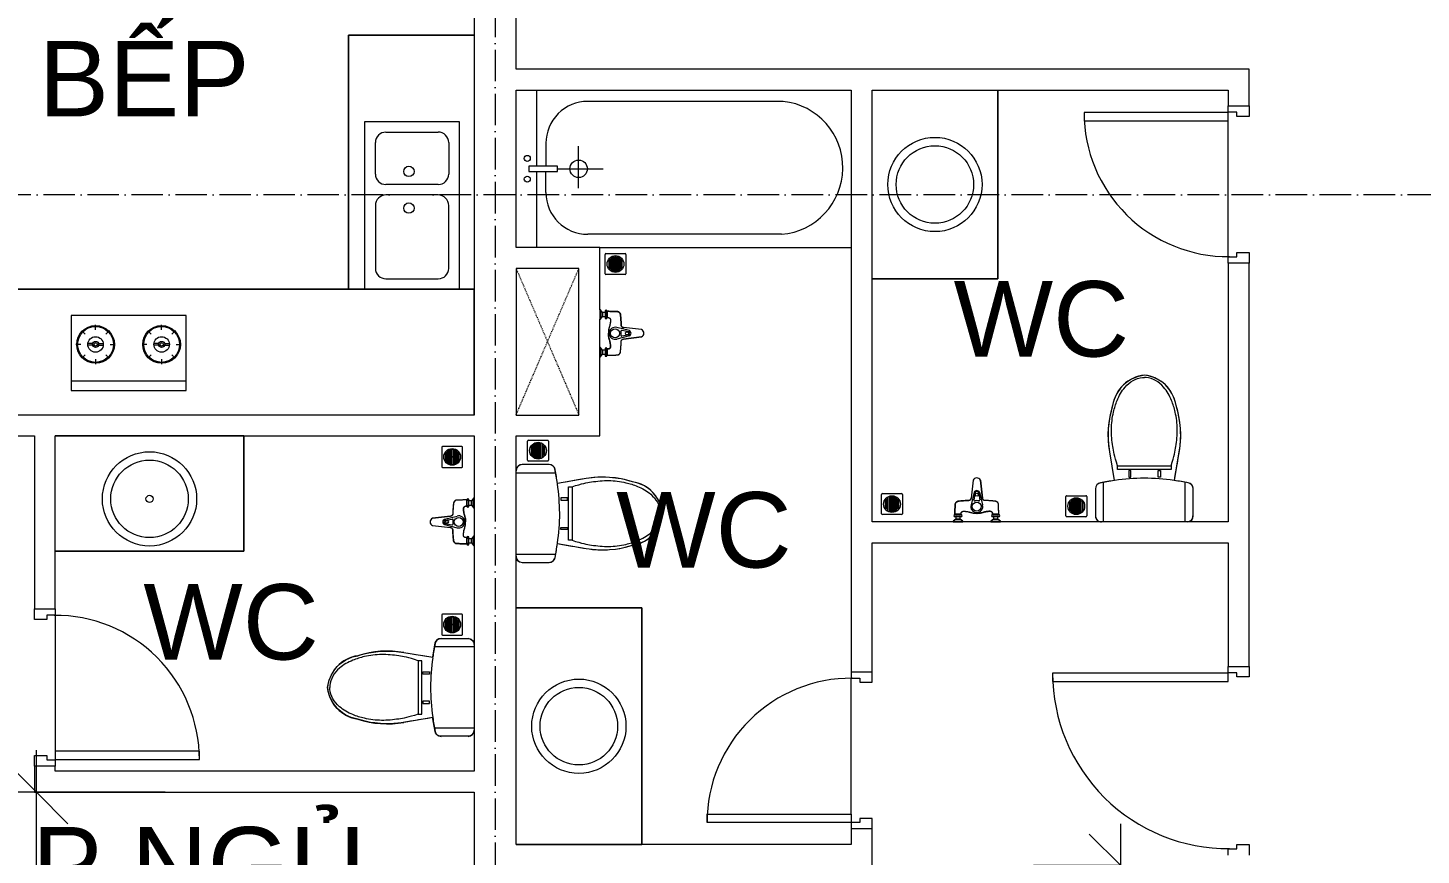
# Model space of a CAD drawing. Header units: millimetres. Extents: x -20144 to 122974, y -38328 to 48263.
# Drawn here: x 107040 to 113693, y 3200 to 7147 of the extents above; entities that cross this region are included whole.
import ezdxf

# ---------------------------------------------------------------- set-up
doc = ezdxf.new("R2010")
doc.units = ezdxf.units.MM
doc.linetypes.add('Dash', pattern=[6.35, 3.175, -3.175])
doc.linetypes.add('Grid Line', pattern=[4.2, 3, -0.6, 0, -0.6])
for name, color, linetype, lineweight in [('A-DETL-GENF', 31, 'Continuous', 5), ('A-DETL-GENF-HDLN', 161, 'Dash', 5), ('CHU', 181, 'Continuous', 5), ('CUA', 31, 'Continuous', 9), ('DIM', 1, 'Continuous', 5), ('DIM-200', 1, 'Continuous', 5), ('NET-CAT', 3, 'Continuous', 15), ('NET-THAY', 2, 'Continuous', 9), ('THIET BI', 44, 'Continuous', 5), ('THIET-BI', 44, 'Continuous', 5), ('TRUC', 225, 'Continuous', 5)]:
    doc.layers.add(name, color=color, linetype=linetype, lineweight=lineweight)
doc.styles.add('Arial_3', font='arial_0.ttf', dxfattribs={"height": 400})
doc.styles.add('Arial_4', font='arial_0.ttf', dxfattribs={"height": 360})
doc.dimstyles.new('Diagonal_-_2mm_Arial', dxfattribs={"dimscale": 304.8, "dimtxt": 408.10376, "dimasz": 0.984252, "dimexe": 0.656168, "dimexo": 4.593176, "dimgap": 0.098425, "dimtad": 1, "dimdec": 0, "dimzin": 0, "dimdsep": 46, "dimtxsty": 'Arial_3', "dimblk1": 'OBLIQUE', "dimblk2": 'OBLIQUE', "dimsah": 1, "dimcen": 0.09, "dimdle": 0.656168, "dimazin": 0, "dimtfac": 1, "dimtdec": 4, "dimtix": 1, "dimtmove": 0, "dimatfit": 3, "dimfxl": 0, "dimtvp": 1, "dimtolj": 1, "dimtzin": 0, "dimlwd": 9, "dimlwe": 9, "dimarcsym": 0})

# ---------------------------------------------------------------- blocks, each defined once
blk = doc.blocks.new('CUA PHONG NGU - Type 1-1365695-MẶT BẰNG TẦNG 23')
at = {"layer": 'CUA', "lineweight": 5}
for p, q in [((-348.5, 47.7), (-298.5, 47.7)), ((-298.5, 47.7), (-298.5, -11.3)), ((501.5, 47.7), (551.5, 47.7)), ((501.5, -11.3), (501.5, 47.7)), ((-318.5, -52.3), (-348.5, -52.3)), ((-318.5, -11.3), (-318.5, -52.3)), ((-298.5, -11.3), (-318.5, -11.3)), ((521.5, -11.3), (501.5, -11.3)), ((521.5, -52.3), (521.5, -11.3)), ((551.5, -52.3), (521.5, -52.3))]:
    blk.add_line(p, q, dxfattribs=at)
at = {"layer": 'CUA'}
for p, q in [((-277.5, -52.3), (-317.5, -52.3)), ((-317.5, -52.3), (-317.5, -890.3)), ((-277.5, -890.3), (-277.5, -52.3)), ((-317.5, -890.3), (-277.5, -890.3))]:
    blk.add_line(p, q, dxfattribs=at)
at = {"layer": 'CUA', "lineweight": 5}
blk.add_arc((-317.5, -52.3), 838, 270, 0.5, dxfattribs=at)
blk = doc.blocks.new('CUA WC - Type 1-1365096-MẶT BẰNG TẦNG 23')
at = {"layer": 'CUA'}
for p, q in [((-242.5, 740.3), (-202.5, 740.3)), ((-242.5, 52.3), (-242.5, 740.3)), ((-202.5, 740.3), (-202.5, 52.3)), ((-202.5, 52.3), (-242.5, 52.3))]:
    blk.add_line(p, q, dxfattribs=at)
at = {"layer": 'CUA', "lineweight": 5}
for p, q in [((-243.5, 52.3), (-273.5, 52.3)), ((-243.5, 11.3), (-243.5, 52.3)), ((-223.5, 11.3), (-243.5, 11.3)), ((-223.5, -47.7), (-223.5, 11.3)), ((446.5, 11.3), (426.5, 11.3)), ((426.5, 11.3), (426.5, -47.7)), ((476.5, 52.3), (446.5, 52.3)), ((446.5, 52.3), (446.5, 11.3)), ((-273.5, -47.7), (-223.5, -47.7)), ((426.5, -47.7), (476.5, -47.7))]:
    blk.add_line(p, q, dxfattribs=at)
blk.add_arc((-242.5, 52.3), 688, 359.5, 90, dxfattribs=at)
blk = doc.blocks.new('CUA WC - Type 1-1365100-MẶT BẰNG TẦNG 23')
at = {"layer": 'CUA', "lineweight": 5}
for p, q in [((-273.5, 47.7), (-223.5, 47.7)), ((-223.5, 47.7), (-223.5, -11.3)), ((426.5, 47.7), (476.5, 47.7)), ((426.5, -11.3), (426.5, 47.7)), ((-243.5, -52.3), (-273.5, -52.3)), ((-243.5, -11.3), (-243.5, -52.3)), ((-223.5, -11.3), (-243.5, -11.3)), ((446.5, -11.3), (426.5, -11.3)), ((446.5, -52.3), (446.5, -11.3)), ((476.5, -52.3), (446.5, -52.3))]:
    blk.add_line(p, q, dxfattribs=at)
at = {"layer": 'CUA'}
for p, q in [((-202.5, -52.3), (-242.5, -52.3)), ((-242.5, -52.3), (-242.5, -740.3)), ((-202.5, -740.3), (-202.5, -52.3)), ((-242.5, -740.3), (-202.5, -740.3))]:
    blk.add_line(p, q, dxfattribs=at)
at = {"layer": 'CUA', "lineweight": 5}
blk.add_arc((-242.5, -52.3), 688, 270, 0.5, dxfattribs=at)
blk = doc.blocks.new('X-XI2 - X-XI-V119-MẶT BẰNG TẦNG 23')
at = {"layer": 'THIET-BI'}
for p, q in [((194.6, 0), (194.6, -186.1)), ((215, -2.1), (204.3, 0)), ((-230.6, -16.8), (-233.2, -33.2)), ((-233.2, -29), (-233.2, -157.9)), ((-233.2, -29), (-233.2, -157.9)), ((-233.2, -33.2), (-233.2, -45)), ((-233.2, -45), (-233.2, -157.9)), ((-227.9, -12.2), (-230.6, -16.8)), ((-222, -6.1), (-227.9, -12.2)), ((-212.4, -1.2), (-222, -6.1)), ((-204.3, 0), (-212.4, -1.2)), ((-194.6, 0), (-194.6, -185.7)), ((219.3, -4.2), (215, -2.1)), ((224.8, -8.5), (219.3, -4.2)), ((227.7, -12), (224.8, -8.5)), ((231.6, -19.3), (227.7, -12)), ((233.2, -29), (231.6, -19.3)), ((233.2, -157.9), (233.2, -29)), ((233.2, -157.9), (233.2, -29)), ((233.2, -157.9), (233.2, -29)), ((-233.2, -157.9), (-232.9, -162.1)), ((-232.9, -162.1), (-231, -169.1)), ((-231, -169.1), (-228, -174.5)), ((-228, -174.5), (-224.2, -178.9)), ((-224.2, -178.9), (-216.9, -183.9)), ((-216.9, -183.9), (-209.4, -186.4)), ((-209.4, -186.4), (-202.4, -187.7)), ((-202.4, -187.7), (-192, -189.7)), ((-192, -189.7), (-184.2, -191.1)), ((-184.2, -191.1), (-168, -193.8)), ((-168, -193.8), (-149.9, -196.6)), ((-143.8, -197.5), (-166.7, -335.2)), ((-143.8, -197.5), (-166.7, -335.2)), ((-149.9, -196.6), (-143.8, -197.5)), ((-143.8, -197.5), (-147.8, -221.1)), ((143.8, -197.5), (212.9, -185.5)), ((166.7, -335.2), (143.8, -197.5)), ((166.7, -335.2), (143.8, -197.5)), ((146.9, -216.1), (143.8, -197.5)), ((212.9, -185.5), (220.8, -181.7)), ((220.8, -181.7), (226.5, -176.5)), ((226.5, -176.5), (231.9, -166.7)), ((231.9, -166.7), (233.2, -157.9)), ((-147.8, -221.1), (-155.3, -266.3)), ((-127.7, -249.9), (127.7, -249.9)), ((-127.7, -267.8), (-127.7, -249.9)), ((-76.6, -213.5), (-66.1, -213.5)), ((-76.6, -245), (-76.6, -213.5)), ((-66.1, -245), (-76.6, -245)), ((-66.1, -213.5), (-66.1, -245)), ((64, -213.5), (64, -245)), ((74.4, -213.5), (64, -213.5)), ((64, -245), (74.4, -245)), ((74.4, -245), (74.4, -213.5)), ((127.7, -249.9), (127.7, -267.8)), ((151.8, -245.3), (146.9, -216.1)), ((157.2, -277.8), (151.8, -245.3)), ((-164.6, -322), (-168.9, -349)), ((-161.5, -303.8), (-164.6, -322)), ((-157.7, -280.9), (-161.5, -303.8)), ((-155.3, -266.3), (-157.7, -280.9)), ((-8.6, -267.8), (-127.7, -267.8)), ((127.7, -267.8), (-8.6, -267.8)), ((161.7, -304.9), (157.2, -277.8)), ((166.7, -335.2), (161.7, -304.9)), ((-172.5, -383), (-173.5, -402.2)), ((-171, -365.1), (-172.5, -383)), ((-168.9, -349), (-171, -365.1)), ((171.6, -371), (166.7, -335.2)), ((173.2, -395.8), (171.6, -371)), ((173.5, -426.5), (173.2, -395.8)), ((-173.5, -402.2), (-173.1, -436.1)), ((-173.1, -436.1), (-172.5, -446.5)), ((-172.5, -446.5), (-169.6, -474.8)), ((165.2, -502.3), (172.5, -446.5)), ((172.5, -446.5), (173.5, -426.5)), ((-169.6, -474.8), (-166.5, -495.3)), ((-166.5, -495.3), (-161.1, -520.9)), ((-161.1, -520.9), (-151.4, -555.9)), ((155.1, -543.7), (161.7, -518.5)), ((161.7, -518.5), (165.2, -502.3)), ((-151.4, -555.9), (-143.5, -587)), ((-143.5, -587), (-131.8, -612.8)), ((131.6, -613.2), (145.5, -581)), ((145.5, -581), (151.4, -555.9)), ((151.4, -555.9), (155.1, -543.7)), ((-131.8, -612.8), (-121.7, -628.9)), ((-121.7, -628.9), (-100.2, -653.8)), ((-100.2, -653.8), (-87.5, -664.8)), ((-87.5, -664.8), (-69.9, -676.9)), ((86, -665.9), (100.2, -653.8)), ((100.2, -653.8), (114.1, -638.9)), ((114.1, -638.9), (131.6, -613.2)), ((-69.9, -676.9), (-49.6, -687.2)), ((-49.6, -687.2), (-19.9, -696.9)), ((-19.9, -696.9), (0, -700.2)), ((0, -700.2), (34.6, -692.9)), ((34.6, -692.9), (60.8, -681.9)), ((60.8, -681.9), (86, -665.9))]:
    blk.add_line(p, q, dxfattribs=at)
for centre, radius, start, end in [((204.3, -29), 29, 360, 90), ((204.3, -29), 29, 0, 90), ((-204.3, -29), 29, 90, 180), ((-204.3, -29), 29, 90, 180), ((-204.3, -157.9), 29, 180, 259.85987), ((-204.3, -157.9), 29, 180, 259.85987), ((18.1, 960), 1168.8, 258.77622, 262.03475), ((18.1, 960), 1168.8, 258.77622, 262.03475), ((18.1, 960), 1168.8, 262.14467, 269.16333), ((-16, 957.7), 1166.4, 270.83748, 277.76826), ((-18.1, 960), 1168.8, 277.96525, 281.22378), ((-18.1, 960), 1168.8, 277.96525, 281.22378), ((204.3, -157.9), 29, 280.14013, 360), ((204.3, -157.9), 29, 280.14013, 0), ((287.1, -414.4), 460.7, 170.09406, 197.88556), ((287.1, -414.4), 460.7, 170.09406, 197.88556), ((-287.1, -414.4), 460.7, 342.11444, 9.90594), ((-287.1, -414.4), 460.7, 342.11444, 9.90594), ((18.2, -529.6), 171.6, 188.82666, 263.90979), ((18.2, -529.6), 171.6, 188.82666, 263.90979), ((-18.2, -529.6), 171.6, 276.09021, 351.17334), ((-18.2, -529.6), 171.6, 276.09021, 351.17334)]:
    blk.add_arc(centre, radius, start, end, dxfattribs=at)
for points in [[(-127.7, -267.8), (-143.4, -315.6), (-152.2, -364.8), (-160.3, -442.2), (-151, -516.8), (-129.6, -585.3), (-93.5, -652), (-37.5, -689.3), (-2.9, -689.4), (0, -689.4)], [(127.7, -267.8), (143.4, -315.6), (152.2, -364.8), (160.3, -442.2), (151, -516.8), (129.6, -585.3), (93.5, -652), (37.5, -689.3), (2.9, -689.4), (0, -689.4)]]:
    blk.add_open_spline(points, degree=3, knots=[12.724379, 12.724379, 12.724379, 12.724379, 75.096459, 151.912755, 228.70098, 282.501534, 351.034079, 439.49288, 447.51098, 447.51098, 447.51098, 447.51098], dxfattribs=at)
blk = doc.blocks.new('X-LA - X-LA-1424870-MẶT BẰNG TẦNG 23')
at = {"layer": 'THIET-BI'}
for p, q in [((-565, 0), (-565, -600)), ((-565, -600), (-565, 0)), ((565, -600), (565, -0.1)), ((565, -0.1), (565, -600)), ((-565, -600), (565, -600)), ((565, -600), (-565, -600))]:
    blk.add_line(p, q, dxfattribs=at)
for radius in [225, 185]:
    blk.add_circle((0, -300), radius, dxfattribs=at)
blk = doc.blocks.new('X-LA - X-LA-V121-MẶT BẰNG TẦNG 23')
at = {"layer": 'THIET-BI'}
for p, q in [((-450, -0.1), (-450, -600)), ((-450, -600), (-450, -0.1)), ((-450, -600), (449.9, -600)), ((449.9, -600), (-450, -600))]:
    blk.add_line(p, q, dxfattribs=at)
for radius in [225, 185]:
    blk.add_circle((0, -300), radius, dxfattribs=at)
blk = doc.blocks.new('X-SEN1 - X-SEN-1404906-MẶT BẰNG TẦNG 23')
at = {"layer": 'THIET-BI'}
for p, q in [((-67.5, 0), (-112.5, 0)), ((-112.5, 0), (-112.5, -3.8)), ((-112.5, 0), (-67.5, 0)), ((-112.5, -3.8), (-112.5, 0)), ((-67.5, -3.8), (-67.5, 0)), ((-67.5, 0), (-67.5, -3.8)), ((112.5, 0), (67.5, 0)), ((67.5, 0), (67.5, -3.8)), ((67.5, 0), (67.5, -3.8)), ((112.5, 0), (67.5, 0)), ((112.5, -3.8), (112.5, 0)), ((112.5, -3.8), (112.5, 0)), ((-112.5, -3.8), (-99.9, -12.6)), ((-67.5, -3.8), (-112.5, -3.8)), ((-112.5, -3.8), (-99.9, -12.6)), ((-99.9, -25.3), (-107.2, -25.3)), ((-72.8, -25.3), (-107.2, -25.3)), ((-107.2, -34.3), (-105.1, -34.3)), ((-107.2, -34.3), (-72.8, -34.3)), ((-105.1, -34.3), (-105.1, -37.2)), ((-105.1, -34.3), (-105.1, -37.2)), ((-74.9, -34.3), (-105.1, -34.3)), ((-105.1, -37.2), (-74.9, -37.2)), ((-99.9, -12.6), (-99.9, -25.3)), ((-99.9, -12.6), (-80.1, -12.6)), ((-80.1, -12.6), (-99.9, -12.6)), ((-99.9, -12.6), (-99.9, -25.3)), ((-80.1, -12.6), (-67.5, -3.8)), ((-80.1, -12.6), (-67.5, -3.8)), ((-80.1, -25.3), (-80.1, -12.6)), ((-80.1, -25.3), (-80.1, -12.6)), ((-72.8, -25.3), (-80.1, -25.3)), ((-74.9, -37.2), (-74.9, -34.3)), ((-74.9, -34.3), (-72.8, -34.3)), ((-74.9, -37.2), (-74.9, -34.3)), ((67.5, -3.8), (80.1, -12.6)), ((112.5, -3.8), (67.5, -3.8)), ((67.5, -3.8), (80.1, -12.6)), ((80.1, -25.3), (72.8, -25.3)), ((107.2, -25.3), (72.8, -25.3)), ((72.8, -34.3), (74.9, -34.3)), ((72.8, -34.3), (107.2, -34.3)), ((74.9, -34.3), (74.9, -37.2)), ((74.9, -34.3), (74.9, -37.2)), ((105.1, -34.3), (74.9, -34.3)), ((74.9, -37.2), (105.1, -37.2)), ((80.1, -12.6), (80.1, -25.3)), ((99.9, -12.6), (80.1, -12.6)), ((80.1, -12.6), (99.9, -12.6)), ((99.9, -12.6), (80.1, -12.6)), ((80.1, -12.6), (80.1, -25.3)), ((99.9, -12.6), (112.5, -3.8)), ((99.9, -12.6), (112.5, -3.8)), ((99.9, -25.3), (99.9, -12.6)), ((99.9, -25.3), (99.9, -12.6)), ((107.2, -25.3), (99.9, -25.3)), ((105.1, -37.2), (105.1, -34.3)), ((105.1, -34.3), (107.2, -34.3)), ((105.1, -37.2), (105.1, -34.3)), ((-12.9, -141.7), (-27.6, -80.8)), ((-27.3, -113.1), (-17.5, -199.2)), ((-17.5, -199.2), (-27.3, -113.1)), ((-7.7, -139.6), (-13.8, -105.5)), ((7.7, -139.6), (13.8, -105.5)), ((12.9, -141.7), (27.6, -80.8)), ((17.5, -199.2), (27.3, -113.1)), ((17.5, -199.2), (27.3, -113.1))]:
    blk.add_line(p, q, dxfattribs=at)
for centre, radius in [((0, -73.2), 21.5), ((0, -130.1), 7.2)]:
    blk.add_circle(centre, radius, dxfattribs=at)
for centre, radius, start, end in [((-102.9, -29.8), 6.9, 148.02464, 211.97536), ((-102.9, -29.8), 6.9, 148.02464, 211.97536), ((-107.2, -27.1), 1.8, 90, 148.02464), ((-107.2, -27.1), 1.8, 90, 148.02464), ((-107.2, -32.5), 1.8, 211.97536, 270), ((-107.2, -32.5), 1.8, 211.97536, 270), ((-112.5, -29.8), 6.9, 319.28447, 40.71553), ((-94.4, -29.8), 6.9, 139.28447, 220.71553), ((-85.4, -29.8), 6.9, 319.28447, 40.71553), ((-67.5, -29.8), 6.9, 139.28447, 220.71553), ((-72.8, -27.1), 1.8, 31.97536, 90), ((-72.8, -27.1), 1.8, 31.97536, 90), ((-72.8, -32.5), 1.8, 270, 328.02464), ((-72.8, -32.5), 1.8, 270, 328.02464), ((-77.1, -29.8), 6.9, 328.02464, 31.97536), ((-77.1, -29.8), 6.9, 328.02464, 31.97536), ((-0.4, -73.2), 28.3, 89.25175, 195.66926), ((0.4, -73.2), 28.3, 344.33074, 90.74825), ((77.1, -29.8), 6.9, 148.02464, 211.97536), ((77.1, -29.8), 6.9, 148.02464, 211.97536), ((72.8, -27.1), 1.8, 90, 148.02464), ((72.8, -27.1), 1.8, 90, 148.02464), ((72.8, -32.5), 1.8, 211.97536, 270), ((72.8, -32.5), 1.8, 211.97536, 270), ((67.5, -29.8), 6.9, 319.28447, 40.71553), ((85.6, -29.8), 6.9, 139.28447, 220.71553), ((94.6, -29.8), 6.9, 319.28447, 40.71553), ((112.5, -29.8), 6.9, 139.28447, 220.71553), ((107.2, -27.1), 1.8, 31.97536, 90), ((107.2, -27.1), 1.8, 31.97536, 90), ((107.2, -32.5), 1.8, 270, 328.02464), ((107.2, -32.5), 1.8, 270, 328.02464), ((102.9, -29.8), 6.9, 328.02464, 31.97536), ((102.9, -29.8), 6.9, 328.02464, 31.97536), ((-9.4, -104.7), 4.5, 74.07034, 190.15556), ((-0.4, -73.2), 28.3, 254.07034, 270.74825), ((0.4, -73.2), 28.3, 269.25175, 285.92966), ((9.4, -104.7), 4.5, 349.84444, 105.92966), ((0, -191), 19.3, 205.0481, 334.9519), ((0, -191), 19.3, 205.0481, 334.9519), ((0, -134.7), 14.7, 208.41441, 331.58559), ((0, -136.6), 8.24, 201.12938, 338.87062)]:
    blk.add_arc(centre, radius, start, end, dxfattribs=at)
for points, knots in [([(-105.1, -37.2), (-105.1, -39.1), (-104.9, -42.9), (-104.7, -48.5), (-104.5, -54.2), (-104.2, -61.7), (-103.9, -68.4), (-103.8, -73.6), (-103.7, -75.5), (-103.7, -76.7), (-103.6, -77.6), (-103.6, -78.6), (-103.6, -79.8), (-103.6, -81), (-103.5, -81.8), (-103.5, -82.3), (-103.5, -82.6), (-103.4, -83), (-103.4, -83.5), (-103.3, -84.3), (-103.2, -85.5), (-103.1, -86.6), (-102.8, -87.6), (-102.6, -88.2), (-102.3, -88.9), (-101.9, -89.7), (-101.3, -90.8), (-100.6, -91.7), (-100, -92.5), (-99, -93.6), (-97.8, -94.7), (-96.2, -95.8), (-95, -96.6), (-93.7, -97.2), (-92.4, -97.7), (-91.2, -98.1), (-90.3, -98.4), (-89.6, -98.5), (-88.9, -98.7), (-88, -98.8), (-86.8, -99), (-85.6, -99.1), (-84.7, -99.1), (-84, -99.2), (-83.3, -99.3), (-82.3, -99.4), (-81.2, -99.5), (-79.7, -99.6), (-77.9, -99.8), (-75.5, -100), (-72.8, -100.2), (-70, -100.5), (-66.3, -100.8), (-61.6, -101.2), (-56, -101.5), (-51.7, -101.8), (-48.8, -101.9), (-47.3, -101.9), (-46.1, -101.9), (-45.1, -102), (-44.4, -102), (-43.6, -102), (-42.6, -102), (-41.4, -102), (-40.1, -102), (-39.3, -102.1), (-38.8, -102.1), (-38.5, -102.2), (-38.1, -102.2), (-37.6, -102.3), (-36.8, -102.4), (-35.6, -102.6), (-34.3, -103), (-33.2, -103.5), (-32.5, -104), (-31.7, -104.6), (-30.5, -105.7), (-29, -107.6), (-27.9, -110.1), (-27.4, -112), (-27.3, -113.1)], [0, 0, 0, 0, 0.041667, 0.083333, 0.125, 0.166667, 0.25, 0.270833, 0.28125, 0.291667, 0.296875, 0.302083, 0.3125, 0.322917, 0.328125, 0.330729, 0.333333, 0.335938, 0.338542, 0.34375, 0.354167, 0.364583, 0.369792, 0.375, 0.380208, 0.385417, 0.395833, 0.40625, 0.411458, 0.416667, 0.4375, 0.447917, 0.458333, 0.46875, 0.479167, 0.489583, 0.494792, 0.5, 0.505208, 0.510417, 0.520833, 0.53125, 0.536458, 0.541667, 0.546875, 0.552083, 0.5625, 0.572917, 0.583333, 0.604167, 0.625, 0.645833, 0.666667, 0.708333, 0.75, 0.791667, 0.802083, 0.8125, 0.822917, 0.828125, 0.833333, 0.838542, 0.84375, 0.854167, 0.864583, 0.869792, 0.872396, 0.875, 0.877604, 0.880208, 0.885417, 0.895833, 0.90625, 0.916667, 0.921875, 0.927083, 0.9375, 0.958333, 0.979167, 1, 1, 1, 1]), ([(-105.1, -37.2), (-104.5, -52.3), (-103.9, -68.7), (-103.3, -87.5), (-99.6, -93.9), (-92.4, -98.5), (-72.6, -100.1), (-54, -102.2), (-33.9, -102), (-28.7, -107.4), (-27.8, -111), (-27.3, -113.1)], [0, 0, 0, 0, 45.441328, 49.333631, 56.110562, 66.562664, 73.682324, 114.966912, 125.570438, 129.900151, 136.284558, 136.284558, 136.284558, 136.284558]), ([(0, -41), (-2, -40.9), (-5.6, -40.9), (-10.3, -41.2), (-14.4, -41.6), (-18, -42.2), (-21.2, -42.9), (-24.2, -43.7), (-27.1, -44.6), (-30, -45.4), (-32.9, -46.3), (-35.8, -47.2), (-38.8, -47.9), (-41.8, -48.6), (-45.1, -49.2), (-48.4, -49.8), (-51.8, -50.2), (-54.8, -50.5), (-56.9, -50.7), (-58.1, -50.8), (-59, -50.9), (-59.9, -51), (-60.8, -51), (-61.7, -51), (-62.4, -51), (-63, -51), (-63.6, -51), (-64.4, -50.9), (-65.1, -50.8), (-65.7, -50.7), (-66.1, -50.6), (-66.5, -50.5), (-67.1, -50.4), (-68.1, -50.1), (-69.1, -49.6), (-70.1, -49), (-71.1, -48.3), (-72, -47.4), (-72.8, -46.6), (-73.3, -45.8), (-73.8, -45.1), (-74.1, -44.3), (-74.4, -43.5), (-74.6, -42.6), (-74.7, -41.9), (-74.8, -41.3), (-74.8, -40.9), (-74.9, -40.4), (-74.9, -39.8), (-74.9, -38.8), (-74.9, -37.9), (-74.9, -37.2)], [0, 0, 0, 0, 0.041667, 0.083333, 0.125, 0.166667, 0.208333, 0.25, 0.291667, 0.333333, 0.375, 0.416667, 0.458333, 0.5, 0.541667, 0.583333, 0.625, 0.666667, 0.6875, 0.697917, 0.708333, 0.71875, 0.729167, 0.739583, 0.75, 0.755208, 0.760417, 0.770833, 0.78125, 0.786458, 0.791667, 0.796875, 0.802083, 0.8125, 0.833333, 0.84375, 0.854167, 0.875, 0.885417, 0.895833, 0.90625, 0.916667, 0.927083, 0.9375, 0.947917, 0.953125, 0.958333, 0.963542, 0.96875, 0.979167, 1, 1, 1, 1]), ([(-74.9, -37.2), (-74.9, -39.9), (-75, -44.9), (-67.9, -51.6), (-55.3, -50.7), (-39.4, -48.7), (-24.4, -43.4), (-11.8, -40.7), (0, -41)], [0, 0, 0, 0, 8.475038, 15.961674, 29.255673, 47.963091, 70.422589, 93.837243, 93.837243, 93.837243, 93.837243]), ([(74.9, -37.2), (74.9, -37.9), (74.9, -38.8), (74.9, -39.8), (74.9, -40.4), (74.8, -40.9), (74.8, -41.3), (74.7, -41.9), (74.6, -42.6), (74.4, -43.3), (74.3, -43.9), (74.1, -44.4), (73.8, -45.1), (73.3, -45.8), (72.8, -46.6), (72, -47.4), (71.1, -48.3), (70.1, -49), (69.1, -49.6), (68.1, -50.1), (67.1, -50.4), (66.5, -50.5), (66.1, -50.6), (65.7, -50.7), (65.1, -50.8), (64.4, -50.9), (63.5, -51), (62.7, -51), (62.1, -51), (61.5, -51), (60.8, -51), (59.9, -51), (59, -50.9), (58.1, -50.8), (56.9, -50.7), (54.8, -50.5), (51.8, -50.2), (47.2, -49.6), (41.8, -48.7), (36.8, -47.4), (32.9, -46.3), (30, -45.4), (27.1, -44.6), (24.2, -43.7), (21.2, -42.9), (18, -42.2), (14.4, -41.6), (10.3, -41.2), (5.6, -40.9), (2, -40.9), (0, -41)], [0, 0, 0, 0, 0.020833, 0.03125, 0.036458, 0.041667, 0.046875, 0.052083, 0.0625, 0.072917, 0.078125, 0.083333, 0.09375, 0.104167, 0.114583, 0.125, 0.145833, 0.15625, 0.166667, 0.1875, 0.197917, 0.203125, 0.208333, 0.213542, 0.21875, 0.229167, 0.239583, 0.25, 0.255208, 0.260417, 0.270833, 0.28125, 0.291667, 0.302083, 0.3125, 0.333333, 0.375, 0.416667, 0.5, 0.583333, 0.625, 0.666667, 0.708333, 0.75, 0.791667, 0.833333, 0.875, 0.916667, 0.958333, 1, 1, 1, 1]), ([(74.9, -37.2), (74.9, -39.9), (75, -44.9), (67.9, -51.6), (55.3, -50.7), (39.4, -48.7), (24.4, -43.4), (11.8, -40.7), (0, -41)], [0, 0, 0, 0, 8.475038, 15.961674, 29.255673, 47.963091, 70.422589, 93.837243, 93.837243, 93.837243, 93.837243]), ([(27.3, -113.1), (27.4, -112), (27.9, -110.1), (29, -107.6), (30.5, -105.7), (31.7, -104.6), (32.5, -104), (33.2, -103.5), (34.3, -103), (35.6, -102.6), (36.8, -102.4), (37.6, -102.3), (38.1, -102.2), (38.5, -102.2), (38.8, -102.1), (39.3, -102.1), (40.1, -102), (41.4, -102), (42.6, -102), (43.6, -102), (44.4, -102), (45.1, -102), (46.1, -101.9), (47.3, -101.9), (48.8, -101.9), (51.7, -101.8), (57.9, -101.4), (65.3, -100.9), (72.8, -100.2), (76.9, -99.8), (79.7, -99.6), (81.2, -99.5), (82.3, -99.4), (83.3, -99.3), (84, -99.2), (84.7, -99.1), (85.6, -99.1), (86.8, -99), (88, -98.8), (88.9, -98.7), (89.6, -98.5), (90.3, -98.4), (91.2, -98.1), (92.4, -97.7), (93.7, -97.2), (95, -96.6), (96.2, -95.8), (97.8, -94.7), (99.2, -93.4), (100.4, -91.9), (101.3, -90.8), (101.9, -89.7), (102.3, -88.9), (102.6, -88.2), (102.8, -87.6), (103.1, -86.6), (103.2, -85.5), (103.3, -84.3), (103.4, -83.5), (103.4, -83), (103.5, -82.6), (103.5, -82.3), (103.5, -81.8), (103.6, -81), (103.6, -79.8), (103.6, -78.6), (103.6, -77.6), (103.7, -76.7), (103.7, -75.5), (103.8, -73.6), (103.9, -70.3), (104.1, -65.5), (104.5, -54.2), (104.8, -44.8), (105.1, -37.2)], [0, 0, 0, 0, 0.020833, 0.041667, 0.0625, 0.072917, 0.078125, 0.083333, 0.09375, 0.104167, 0.114583, 0.119792, 0.122396, 0.125, 0.127604, 0.130208, 0.135417, 0.145833, 0.15625, 0.161458, 0.166667, 0.171875, 0.177083, 0.1875, 0.197917, 0.208333, 0.25, 0.333333, 0.375, 0.416667, 0.427083, 0.4375, 0.447917, 0.453125, 0.458333, 0.463542, 0.46875, 0.479167, 0.489583, 0.494792, 0.5, 0.505208, 0.510417, 0.520833, 0.53125, 0.541667, 0.552083, 0.5625, 0.583333, 0.59375, 0.604167, 0.614583, 0.619792, 0.625, 0.630208, 0.635417, 0.645833, 0.65625, 0.661458, 0.664062, 0.666667, 0.669271, 0.671875, 0.677083, 0.6875, 0.697917, 0.703125, 0.708333, 0.71875, 0.729167, 0.75, 0.791667, 0.833333, 1, 1, 1, 1]), ([(105.1, -37.2), (104.5, -52.3), (103.9, -68.7), (103.3, -87.5), (99.6, -93.9), (92.4, -98.5), (72.6, -100.1), (54, -102.2), (33.9, -102), (28.7, -107.4), (27.8, -111), (27.3, -113.1)], [0, 0, 0, 0, 45.441328, 49.333631, 56.110562, 66.562664, 73.682324, 114.966912, 125.570438, 129.900151, 136.284558, 136.284558, 136.284558, 136.284558])]:
    blk.add_open_spline(points, degree=3, knots=knots, dxfattribs=at)
blk = doc.blocks.new('X-BON TAM1 - X-BON TAM-V122-MẶT BẰNG TẦNG 23')
at = {"layer": 'THIET-BI'}
for p, q in [((12.9, -61.4), (-12.9, -61.4)), ((-12.9, -61.4), (-12.9, -198.5)), ((12.9, -198.5), (12.9, -61.4)), ((-375, -100), (-12.9, -100)), ((12.9, -100), (375, -100)), ((-112.7, -142.6), (-12.9, -142.6)), ((-12.9, -198.5), (12.9, -198.5)), ((0, -198.5), (0, -415.4)), ((121.7, -142.6), (12.9, -142.6)), ((-91.8, -298.7), (108.5, -298.7)), ((-312.7, -1267.8), (-312.7, -342.6)), ((321.7, -1276.1), (321.7, -342.6)), ((-375, -400), (-375, -1600)), ((-375, -400), (-375, -1600))]:
    blk.add_line(p, q, dxfattribs=at)
for centre, radius in [((-49.4, -53.5), 14.5), ((49.4, -53.5), 14.5), ((0, -298.7), 41.7)]:
    blk.add_circle(centre, radius, dxfattribs=at)
for centre, radius, start, end in [((-112.7, -342.6), 200, 90, 180), ((121.7, -342.6), 200, 360, 90), ((4.9, -1241.3), 318.7, 184.7583, 353.73509)]:
    blk.add_arc(centre, radius, start, end, dxfattribs=at)
blk = doc.blocks.new('X-PHEU - X-PHEU-1231512-MẶT BẰNG TẦNG 23')
at = {"layer": 'THIET-BI'}
for p, q in [((25, 29), (25, 121)), ((29, 125), (121, 125)), ((42.5, 90.5), (42.5, 59.5)), ((47.5, 51.8), (47.5, 98.2)), ((52.5, 103.1), (52.5, 46.9)), ((57.5, 43.5), (57.5, 106.5)), ((62.5, 108.8), (62.5, 41.2)), ((67.5, 39.8), (67.5, 110.2)), ((72.5, 110.9), (72.5, 78.1)), ((72.5, 71.9), (72.5, 39.1)), ((77.5, 78.1), (77.5, 110.9)), ((77.5, 39.1), (77.5, 71.9)), ((82.5, 110.2), (82.5, 39.8)), ((87.5, 41.2), (87.5, 108.8)), ((92.5, 106.5), (92.5, 43.5)), ((97.5, 46.9), (97.5, 103.1)), ((102.5, 98.2), (102.5, 51.8)), ((107.5, 59.5), (107.5, 90.5)), ((125, 121), (125, 29)), ((121, 25), (29, 25))]:
    blk.add_line(p, q, dxfattribs=at)
blk.add_circle((75, 75), 40, dxfattribs=at)
for centre, radius, start, end in [((29, 121), 4, 90, 180), ((75, 75), 36, 139.80824, 154.52563), ((75, 75), 36, 119.0853, 128.68219), ((75, 75), 36, 102.0247, 110.31751), ((75, 75), 4, 128.68219, 231.31781), ((75, 75), 36, 90, 93.98208), ((75, 75), 36, 86.01792, 90), ((75, 75), 4, 308.68219, 51.31781), ((75, 75), 36, 69.68249, 77.9753), ((75, 75), 36, 51.31781, 60.9147), ((75, 75), 36, 25.47437, 40.19176), ((121, 121), 4, 0, 90), ((29, 29), 4, 180, 270), ((75, 75), 36, 205.47437, 220.19176), ((75, 75), 36, 231.31781, 240.9147), ((75, 75), 36, 249.68249, 257.9753), ((75, 75), 36, 266.01792, 270), ((75, 75), 36, 270, 273.98208), ((75, 75), 36, 282.0247, 290.31751), ((75, 75), 36, 299.0853, 308.68219), ((75, 75), 36, 319.80824, 334.52563), ((121, 29), 4, 270, 360)]:
    blk.add_arc(centre, radius, start, end, dxfattribs=at)
blk = doc.blocks.new('X-BEP1 - X-BEP-V144-MẶT BẰNG TẦNG 23')
at = {"layer": 'THIET BI'}
for p, q in [((0, 600), (2700, 600)), ((0, 0.1), (0, 600)), ((0, 600), (0, 0.1)), ((2700, 600), (0, 600)), ((2700, 600), (2700, 0.1)), ((2700, 0.1), (2700, 600)), ((775.5, 475.7), (775.5, 117.4)), ((1324.5, 475.7), (775.5, 475.7)), ((1324.5, 117.4), (1324.5, 475.7)), ((842.7, 386.6), (826.1, 403.1)), ((892.3, 407.1), (892.3, 430.5)), ((941.9, 386.6), (958.5, 403.1)), ((1158.1, 386.6), (1141.5, 403.1)), ((1207.7, 407.1), (1207.7, 430.5)), ((1257.3, 386.6), (1273.9, 403.1)), ((822.1, 336.9), (798.7, 336.9)), ((878.1, 341), (855.6, 341)), ((878.1, 332.9), (855.6, 332.9)), ((906.4, 341), (928.9, 341)), ((906.4, 332.9), (928.9, 332.9)), ((962.5, 336.9), (985.9, 336.9)), ((1137.5, 336.9), (1114.1, 336.9)), ((1193.6, 341), (1171.1, 341)), ((1193.6, 332.9), (1171.1, 332.9)), ((1221.9, 341), (1244.4, 341)), ((1221.9, 332.9), (1244.4, 332.9)), ((1277.9, 336.9), (1301.3, 336.9)), ((842.7, 287.3), (826.1, 270.7)), ((892.3, 266.8), (892.3, 243.3)), ((941.9, 287.3), (958.5, 270.7)), ((1158.1, 287.3), (1141.5, 270.7)), ((1207.7, 266.8), (1207.7, 243.3)), ((1257.3, 287.3), (1273.9, 270.7)), ((1324.5, 162.4), (775.5, 162.4)), ((775.5, 117.4), (1324.5, 117.4))]:
    blk.add_line(p, q, dxfattribs=at)
for centre, radius in [((892.3, 336.9), 90), ((892.3, 336.9), 85.5), ((1207.7, 336.9), 90), ((1207.7, 336.9), 85.5), ((892.3, 336.9), 36.9), ((892.3, 336.9), 14.7), ((892.3, 336.9), 8.24), ((1207.7, 336.9), 36.9), ((1207.7, 336.9), 14.7), ((1207.7, 336.9), 8.24)]:
    blk.add_circle(centre, radius, dxfattribs=at)
blk = doc.blocks.new('X-BEP1 - X-BEP-1425471-MẶT BẰNG TẦNG 23')
at = {"layer": 'THIET BI'}
for p, q in [((0, 600), (1213.2, 600)), ((0, 0), (0, 600)), ((0, 600), (0, 0)), ((1213.2, 600), (0, 600)), ((1213.2, 600), (1213.2, 0)), ((1213.2, 0), (1213.2, 600)), ((0, 521.5), (800, 521.5)), ((0, 71.5), (0, 521.5)), ((400, 471.5), (100, 471.5)), ((550, 471.5), (700, 471.5)), ((800, 521.5), (800, 71.5)), ((50, 421.5), (50, 171.5)), ((450, 171.5), (450, 421.5)), ((500, 171.5), (500, 421.5)), ((750, 421.5), (750, 171.5)), ((800, 71.5), (0, 71.5)), ((100, 121.5), (400, 121.5)), ((700, 121.5), (550, 121.5))]:
    blk.add_line(p, q, dxfattribs=at)
for centre in [(387.5, 311.5), (562.5, 311.5)]:
    blk.add_circle(centre, 25, dxfattribs=at)
for centre, start, end in [((100, 421.5), 90, 180), ((400, 421.5), 360, 90), ((550, 421.5), 90, 180), ((700, 421.5), 360, 90), ((100, 171.5), 180, 270), ((400, 171.5), 270, 0), ((550, 171.5), 180, 270), ((700, 171.5), 270, 0)]:
    blk.add_arc(centre, 50, start, end, dxfattribs=at)
blk = doc.blocks.new('X-XI2 - X-XI-1425462-MẶT BẰNG TẦNG 23')
at = {"layer": 'THIET-BI'}
for p, q in [((-87.5, 664.8), (-69.9, 676.9)), ((-69.9, 676.9), (-49.6, 687.2)), ((-49.6, 687.2), (-19.9, 696.9)), ((-19.9, 696.9), (0, 700.2)), ((0, 700.2), (34.6, 692.9)), ((34.6, 692.9), (60.8, 681.9)), ((60.8, 681.9), (86, 665.9)), ((86, 665.9), (100.2, 653.8)), ((-143.5, 587), (-131.8, 612.8)), ((-131.8, 612.8), (-121.7, 628.9)), ((-121.7, 628.9), (-100.2, 653.8)), ((-100.2, 653.8), (-87.5, 664.8)), ((100.2, 653.8), (114.1, 638.9)), ((114.1, 638.9), (131.6, 613.2)), ((131.6, 613.2), (145.5, 581)), ((-161.1, 520.9), (-151.4, 555.9)), ((-151.4, 555.9), (-143.5, 587)), ((145.5, 581), (151.4, 555.9)), ((151.4, 555.9), (155.1, 543.7)), ((155.1, 543.7), (161.7, 518.5)), ((-172.5, 446.5), (-169.6, 474.8)), ((-169.6, 474.8), (-166.5, 495.3)), ((-166.5, 495.3), (-161.1, 520.9)), ((161.7, 518.5), (165.2, 502.3)), ((165.2, 502.3), (172.5, 446.5)), ((-173.5, 402.2), (-173.1, 436.1)), ((-172.5, 383), (-173.5, 402.2)), ((-173.1, 436.1), (-172.5, 446.5)), ((172.5, 446.5), (173.5, 426.5)), ((173.5, 426.5), (173.2, 395.8)), ((-171, 365.1), (-172.5, 383)), ((-168.9, 349), (-171, 365.1)), ((-164.6, 322), (-168.9, 349)), ((-143.8, 197.5), (-166.7, 335.2)), ((-143.8, 197.5), (-166.7, 335.2)), ((166.7, 335.2), (143.8, 197.5)), ((166.7, 335.2), (143.8, 197.5)), ((166.7, 335.2), (161.7, 304.9)), ((171.6, 371), (166.7, 335.2)), ((173.2, 395.8), (171.6, 371)), ((-161.5, 303.8), (-164.6, 322)), ((-157.7, 280.9), (-161.5, 303.8)), ((-155.3, 266.3), (-157.7, 280.9)), ((-147.8, 221.1), (-155.3, 266.3)), ((-8.6, 267.8), (-127.7, 267.8)), ((-127.7, 267.8), (-127.7, 249.9)), ((127.7, 267.8), (-8.6, 267.8)), ((127.7, 249.9), (127.7, 267.8)), ((157.2, 277.8), (151.8, 245.3)), ((161.7, 304.9), (157.2, 277.8)), ((-143.8, 197.5), (-147.8, 221.1)), ((-127.7, 249.9), (127.7, 249.9)), ((-76.6, 245), (-76.6, 213.5)), ((-66.1, 245), (-76.6, 245)), ((-76.6, 213.5), (-66.1, 213.5)), ((-66.1, 213.5), (-66.1, 245)), ((64, 245), (74.4, 245)), ((64, 213.5), (64, 245)), ((74.4, 213.5), (64, 213.5)), ((74.4, 245), (74.4, 213.5)), ((146.9, 216.1), (143.8, 197.5)), ((151.8, 245.3), (146.9, 216.1)), ((-233.2, 157.9), (-232.9, 162.1)), ((-233.2, 29), (-233.2, 157.9)), ((-233.2, 29), (-233.2, 157.9)), ((-233.2, 45), (-233.2, 157.9)), ((-232.9, 162.1), (-231, 169.1)), ((-231, 169.1), (-228, 174.5)), ((-228, 174.5), (-224.2, 178.9)), ((-224.2, 178.9), (-216.9, 183.9)), ((-216.9, 183.9), (-209.4, 186.4)), ((-209.4, 186.4), (-202.4, 187.7)), ((-202.4, 187.7), (-192, 189.7)), ((-194.6, 0), (-194.6, 185.7)), ((-192, 189.7), (-184.2, 191.1)), ((-184.2, 191.1), (-168, 193.8)), ((-168, 193.8), (-149.9, 196.6)), ((-149.9, 196.6), (-143.8, 197.5)), ((143.8, 197.5), (212.9, 185.5)), ((194.6, 0), (194.6, 186.1)), ((212.9, 185.5), (220.8, 181.7)), ((220.8, 181.7), (226.5, 176.5)), ((226.5, 176.5), (231.9, 166.7)), ((231.9, 166.7), (233.2, 157.9)), ((233.2, 157.9), (233.2, 29)), ((233.2, 157.9), (233.2, 29)), ((233.2, 157.9), (233.2, 29)), ((-233.2, 33.2), (-233.2, 45)), ((-230.6, 16.8), (-233.2, 33.2)), ((-227.9, 12.2), (-230.6, 16.8)), ((-222, 6.1), (-227.9, 12.2)), ((-212.4, 1.2), (-222, 6.1)), ((-204.3, 0), (-212.4, 1.2)), ((215, 2.1), (204.3, 0)), ((219.3, 4.2), (215, 2.1)), ((224.8, 8.5), (219.3, 4.2)), ((227.7, 12), (224.8, 8.5)), ((231.6, 19.3), (227.7, 12)), ((233.2, 29), (231.6, 19.3))]:
    blk.add_line(p, q, dxfattribs=at)
for centre, radius, start, end in [((18.2, 529.6), 171.6, 96.09021, 171.17334), ((18.2, 529.6), 171.6, 96.09021, 171.17334), ((-18.2, 529.6), 171.6, 8.82666, 83.90979), ((-18.2, 529.6), 171.6, 8.82666, 83.90979), ((287.1, 414.4), 460.7, 162.11444, 189.90594), ((287.1, 414.4), 460.7, 162.11444, 189.90594), ((-287.1, 414.4), 460.7, 350.09406, 17.88556), ((-287.1, 414.4), 460.7, 350.09406, 17.88556), ((18.1, -960), 1168.8, 90.83667, 97.85533), ((-16, -957.7), 1166.4, 82.23174, 89.16252), ((-204.3, 157.9), 29, 100.14013, 180), ((-204.3, 157.9), 29, 100.14013, 180), ((18.1, -960), 1168.8, 97.96525, 101.22378), ((18.1, -960), 1168.8, 97.96525, 101.22378), ((-18.1, -960), 1168.8, 78.77622, 82.03475), ((-18.1, -960), 1168.8, 78.77622, 82.03475), ((204.3, 157.9), 29, 0, 79.85987), ((204.3, 157.9), 29, 0, 79.85987), ((-204.3, 29), 29, 180, 270), ((-204.3, 29), 29, 180, 270), ((204.3, 29), 29, 270, 0), ((204.3, 29), 29, 270, 360)]:
    blk.add_arc(centre, radius, start, end, dxfattribs=at)
for points in [[(-127.7, 267.8), (-143.4, 315.6), (-152.2, 364.8), (-160.3, 442.2), (-151, 516.8), (-129.6, 585.3), (-93.5, 652), (-37.5, 689.3), (-2.9, 689.4), (0, 689.4)], [(127.7, 267.8), (143.4, 315.6), (152.2, 364.8), (160.3, 442.2), (151, 516.8), (129.6, 585.3), (93.5, 652), (37.5, 689.3), (2.9, 689.4), (0, 689.4)]]:
    blk.add_open_spline(points, degree=3, knots=[12.724379, 12.724379, 12.724379, 12.724379, 75.096459, 151.912755, 228.70098, 282.501534, 351.034079, 439.49288, 447.51098, 447.51098, 447.51098, 447.51098], dxfattribs=at)
blk = doc.blocks.new('X-LA3 - X-LA-1425473-MẶT BẰNG TẦNG 23')
at = {"layer": 'THIET-BI'}
for p, q in [((-450, 550), (449.9, 550)), ((-450, 0), (-450, 550)), ((449.9, 550), (-450, 550)), ((-450, 550), (-450, 0)), ((449.9, 0), (-450, 0)), ((-450, 0), (449.9, 0))]:
    blk.add_line(p, q, dxfattribs=at)
for radius in [225, 185, 17]:
    blk.add_circle((0, 300), radius, dxfattribs=at)
blk = doc.blocks.new('X-PHEU - X-PHEU-1365544-MẶT BẰNG TẦNG 23')
at = {"layer": 'THIET-BI'}
for p, q in [((25, -29), (25, -121)), ((121, -25), (29, -25)), ((42.5, -90.5), (42.5, -59.5)), ((47.5, -51.8), (47.5, -98.2)), ((52.5, -103.1), (52.5, -46.9)), ((57.5, -43.5), (57.5, -106.5)), ((62.5, -108.8), (62.5, -41.2)), ((67.5, -39.8), (67.5, -110.2)), ((72.5, -71.9), (72.5, -39.1)), ((77.5, -39.1), (77.5, -71.9)), ((82.5, -110.2), (82.5, -39.8)), ((87.5, -41.2), (87.5, -108.8)), ((92.5, -106.5), (92.5, -43.5)), ((97.5, -46.9), (97.5, -103.1)), ((102.5, -98.2), (102.5, -51.8)), ((107.5, -59.5), (107.5, -90.5)), ((125, -121), (125, -29)), ((29, -125), (121, -125)), ((72.5, -110.9), (72.5, -78.1)), ((77.5, -78.1), (77.5, -110.9))]:
    blk.add_line(p, q, dxfattribs=at)
blk.add_circle((75, -75), 40, dxfattribs=at)
for centre, radius, start, end in [((29, -29), 4, 90, 180), ((75, -75), 36, 139.80824, 154.52563), ((75, -75), 36, 119.0853, 128.68219), ((75, -75), 36, 102.0247, 110.31751), ((75, -75), 36, 90, 93.98208), ((75, -75), 36, 86.01792, 90), ((75, -75), 36, 69.68249, 77.9753), ((75, -75), 36, 51.31781, 60.9147), ((75, -75), 36, 25.47437, 40.19176), ((121, -29), 4, 0, 90), ((29, -121), 4, 180, 270), ((75, -75), 36, 205.47437, 220.19176), ((75, -75), 36, 231.31781, 240.9147), ((75, -75), 36, 249.68249, 257.9753), ((75, -75), 4, 128.68219, 231.31781), ((75, -75), 36, 266.01792, 270), ((75, -75), 36, 270, 273.98208), ((75, -75), 4, 308.68219, 51.31781), ((75, -75), 36, 282.0247, 290.31751), ((75, -75), 36, 299.0853, 308.68219), ((75, -75), 36, 319.80824, 334.52563), ((121, -121), 4, 270, 0)]:
    blk.add_arc(centre, radius, start, end, dxfattribs=at)
blk = doc.blocks.new('Family1 - Family1 2-1425493-MẶT BẰNG TẦNG 23')
at = {"layer": 'A-DETL-GENF'}
for p, q in [((300, 700), (0, 700)), ((0, 700), (0, 0)), ((300, 0), (300, 700)), ((0, 0), (300, 0))]:
    blk.add_line(p, q, dxfattribs=at)
at = {"layer": 'A-DETL-GENF-HDLN'}
for p, q in [((0, 700), (300, 0.8)), ((0, 0), (300, 699.2))]:
    blk.add_line(p, q, dxfattribs=at)
blk = doc.blocks.new('DIMBLOCK136-MẶT BẰNG TẦNG 23')
at = {"layer": 'DIM-200', "lineweight": 9, "transparency": 16777216}
for p, q in [((112258.7, -0.1), (112258.7, 3349.9)), ((112258.7, 3149.9), (112108.7, 3299.9)), ((111841.8, 3149.9), (112458.7, 3149.9)), ((112258.7, 3149.9), (111841.8, 3149.9)), ((112258.7, 3149.9), (112408.7, 2999.9)), ((112258.7, 199.9), (112108.7, 349.9)), ((112048.1, 199.9), (112458.7, 199.9)), ((112258.7, 199.9), (112048.1, 199.9)), ((112258.7, 199.9), (112408.7, 49.9))]:
    blk.add_line(p, q, dxfattribs=at)
at = {"layer": 'DIM-200', "color": 0, "lineweight": 9, "transparency": 16777216, "insert": (111709.4, 1059.6), "char_height": 400, "width": 1476.708, "attachment_point": 1, "rotation": 90, "line_spacing_factor": 0.941778, "style": 'Arial_3'}
blk.add_mtext('2950', dxfattribs=at)
blk = doc.blocks.new('_Oblique')
at = {"color": 0, "linetype": 'ByBlock', "lineweight": -2}
blk.add_line((-0.5, -0.5), (0.5, 0.5), dxfattribs=at)
blk = doc.blocks.new('DIMBLOCK138-MẶT BẰNG TẦNG 23')
at = {"layer": 'DIM-200', "lineweight": 9, "transparency": 16777216}
for p, q in [((107081.5, 0), (107081.5, 3700)), ((107081.5, 3500), (106931.5, 3650)), ((107696.1, 3500), (106881.5, 3500)), ((107081.5, 3500), (107231.5, 3350)), ((107081.5, 3500), (107696.1, 3500)), ((107081.5, 200), (106931.5, 350)), ((107696.1, 200), (106881.5, 200)), ((107081.5, 200), (107231.5, 50)), ((107081.5, 200), (107696.1, 200))]:
    blk.add_line(p, q, dxfattribs=at)
at = {"layer": 'DIM-200', "color": 0, "lineweight": 9, "transparency": 16777216, "insert": (106532.2, 1234.7), "char_height": 400, "width": 1476.708, "attachment_point": 1, "rotation": 90, "line_spacing_factor": 0.941778, "style": 'Arial_3'}
blk.add_mtext('3300', dxfattribs=at)

msp = doc.modelspace()

# ---------------------------------------------------------------- linework, layer by layer
at = {"layer": 'NET-CAT'}
for p, q in [((109371.5, 6949.9), (109371.5, 9800)), ((109171.5, 7850), (109171.5, 5300)), ((112871.5, 6949.9), (109371.5, 6949.9)), ((112871.5, 6774.9), (112871.5, 6949.9)), ((109371.5, 6849.9), (110971.5, 6849.9)), ((109371.5, 6099.9), (109371.5, 6849.9)), ((110971.5, 6849.9), (110971.5, 4074.9)), ((111071.5, 6849.9), (112771.5, 6849.9)), ((111071.5, 4789.9), (111071.5, 6849.9)), ((112771.5, 6849.9), (112771.5, 6774.9)), ((112771.5, 6774.9), (112871.5, 6774.9)), ((109771.5, 6099.9), (109371.5, 6099.9)), ((109771.5, 5802.4), (109771.5, 6099.9)), ((112771.5, 6024.9), (112771.5, 4789.9)), ((112871.5, 6024.9), (112771.5, 6024.9)), ((112871.5, 4099.9), (112871.5, 6024.9)), ((109771.5, 5622.3), (109771.5, 5757.7)), ((109771.5, 5199.9), (109771.5, 5577.5)), ((109171.5, 5300), (106071.5, 5300)), ((106171.5, 5200), (107071.5, 5200)), ((107071.5, 5200), (107071.5, 4375)), ((107171.5, 5200), (109171.5, 5200)), ((107171.5, 4375), (107171.5, 5200)), ((109171.5, 5200), (109171.5, 3600)), ((109371.5, 5199.9), (109771.5, 5199.9)), ((109371.5, 3249.9), (109371.5, 5199.9)), ((111459, 4789.9), (111071.5, 4789.9)), ((111639, 4789.9), (111504, 4789.9)), ((112771.5, 4789.9), (111684, 4789.9)), ((111071.5, 4074.9), (111071.5, 4689.9)), ((111071.5, 4689.9), (112771.5, 4689.9)), ((112771.5, 4689.9), (112771.5, 4099.9)), ((107071.5, 4375), (107171.5, 4375)), ((110971.5, 4074.9), (111071.5, 4074.9)), ((112771.5, 4099.9), (112871.5, 4099.9)), ((107071.5, 3625), (107071.5, 3500)), ((107171.5, 3625), (107071.5, 3625)), ((107171.5, 3600), (107171.5, 3625)), ((109171.5, 3600), (107171.5, 3600)), ((107071.5, 3500), (109171.5, 3500)), ((109171.5, 3500), (109171.5, 1499.9)), ((110971.5, 3324.9), (110971.5, 3249.9)), ((111071.5, 3324.9), (110971.5, 3324.9)), ((111071.5, 3149.9), (111071.5, 3324.9)), ((110971.5, 3249.9), (109371.5, 3249.9))]:
    msp.add_line(p, q, dxfattribs=at)
at = {"layer": 'NET-THAY'}
for p, q in [((112771.5, 6054.9), (112771.5, 6703.9)), ((107171.5, 4345), (107171.5, 3696)), ((110971.5, 3395.9), (110971.5, 4044.9))]:
    msp.add_line(p, q, dxfattribs=at)
at = {"layer": 'TRUC', "linetype": 'Grid Line', "ltscale": 50}
for p, q in [((109271.5, 43599.9), (109271.5, -4500.1)), ((119871.5, 6349.9), (64778.6, 6349.9))]:
    msp.add_line(p, q, dxfattribs=at)

# ---------------------------------------------------------------- block references
at = {"layer": 'A-DETL-GENF'}
msp.add_blockref('Family1 - Family1 2-1425493-MẶT BẰNG TẦNG 23', (109371.5, 5299.9), dxfattribs=at)
at = {"layer": 'CUA'}
for name, p, rotation in [('CUA WC - Type 1-1365100-MẶT BẰNG TẦNG 23', (112823.7, 6501.4), 269.9999999999999), ('CUA WC - Type 1-1365100-MẶT BẰNG TẦNG 23', (107119.2, 3898.5), 89.99999999999655), ('CUA WC - Type 1-1365096-MẶT BẰNG TẦNG 23', (111023.7, 3598.5), 89.99999999999993), ('CUA PHONG NGU - Type 1-1365695-MẶT BẰNG TẦNG 23', (112823.7, 3751.4), 269.9999999999999)]:
    msp.add_blockref(name, p, dxfattribs=dict(at, rotation=rotation))
at = {"layer": 'THIET BI', "rotation": 90.00000000000072}
msp.add_blockref('X-BEP1 - X-BEP-1425471-MẶT BẰNG TẦNG 23', (109171.5, 5899.9), dxfattribs=at)
at = {"layer": 'THIET BI'}
msp.add_blockref('X-BEP1 - X-BEP-V144-MẶT BẰNG TẦNG 23', (106471.4, 5299.9), dxfattribs=at)
at = {"layer": 'THIET-BI'}
for name, p, rotation in [('X-BON TAM1 - X-BON TAM-V122-MẶT BẰNG TẦNG 23', (109371.5, 6474.9), 89.9999999999999), ('X-LA - X-LA-V121-MẶT BẰNG TẦNG 23', (111071.4, 6400), 89.9999999999999), ('X-SEN1 - X-SEN-1404906-MẶT BẰNG TẦNG 23', (109771.4, 5690), 89.9999999999999), ('X-XI2 - X-XI-V119-MẶT BẰNG TẦNG 23', (112371.5, 4789.9), 180), ('X-LA3 - X-LA-1425473-MẶT BẰNG TẦNG 23', (107621.4, 5199.9), 180), ('X-XI2 - X-XI-V119-MẶT BẰNG TẦNG 23', (109371.5, 4830), 89.99999999999987), ('X-SEN1 - X-SEN-1404906-MẶT BẰNG TẦNG 23', (111571.5, 4789.9), 180), ('X-SEN1 - X-SEN-1404906-MẶT BẰNG TẦNG 23', (109171.4, 4790), 269.9999999999997), ('X-LA - X-LA-1424870-MẶT BẰNG TẦNG 23', (109371.4, 3815), 89.9999999999999), ('X-XI2 - X-XI-1425462-MẶT BẰNG TẦNG 23', (109171.5, 4000), 90.00000000000065)]:
    msp.add_blockref(name, p, dxfattribs=dict(at, rotation=rotation))
for name, p in [('X-PHEU - X-PHEU-1231512-MẶT BẰNG TẦNG 23', (109771.4, 5945.4)), ('X-PHEU - X-PHEU-1365544-MẶT BẰNG TẦNG 23', (108991.5, 5175)), ('X-PHEU - X-PHEU-1231512-MẶT BẰNG TẦNG 23', (109401.5, 5054.9)), ('X-PHEU - X-PHEU-1231512-MẶT BẰNG TẦNG 23', (111091.5, 4800)), ('X-PHEU - X-PHEU-1231512-MẶT BẰNG TẦNG 23', (111971.5, 4789.9)), ('X-PHEU - X-PHEU-1365544-MẶT BẰNG TẦNG 23', (108991.5, 4375))]:
    msp.add_blockref(name, p, dxfattribs=at)

# ---------------------------------------------------------------- texts
at = {"layer": 'CHU', "color": 7, "char_height": 360, "attachment_point": 3, "line_spacing_factor": 0.936439, "style": 'Arial_4'}
for s, insert, width in [('\\pt2540.0016,5079.9996,7620.0012,10159.9992,12700.0008,15239.9988,17780.0004,20319.9984,22860,25400.0016,27939.9996,30480.0012,33019.9992,35560.0008,38099.9988,40640.0004,43179.9984,45720,48260.0016,50799.9996,53340.0012,55879.9992,58420.0008,60959.9988,63500.0004,66039.9984,68580,71120.0016,73659.9996,76200.0012,78739.9992,81280.0008;BẾP', (108098.7, 7084.9), 1001.92), ('\\pt2540.0016,5079.9996,7620.0012,10159.9992,12700.0008,15239.9988,17780.0004,20319.9984,22860,25400.0016,27939.9996,30480.0012,33019.9992,35560.0008,38099.9988,40640.0004,43179.9984,45720,48260.0016,50799.9996,53340.0012,55879.9992,58420.0008,60959.9988,63500.0004,66039.9984,68580,71120.0016,73659.9996,76200.0012,78739.9992,81280.0008;WC', (112298.9, 5938.9), 868.6), ('\\pt2540.0016,5079.9996,7620.0012,10159.9992,12700.0008,15239.9988,17780.0004,20319.9984,22860,25400.0016,27939.9996,30480.0012,33019.9992,35560.0008,38099.9988,40640.0004,43179.9984,45720,48260.0016,50799.9996,53340.0012,55879.9992,58420.0008,60959.9988,63500.0004,66039.9984,68580,71120.0016,73659.9996,76200.0012,78739.9992,81280.0008;WC', (110687.6, 4932.1), 868.6), ('\\pt2540.0016,5079.9996,7620.0012,10159.9992,12700.0008,15239.9988,17780.0004,20319.9984,22860,25400.0016,27939.9996,30480.0012,33019.9992,35560.0008,38099.9988,40640.0004,43179.9984,45720,48260.0016,50799.9996,53340.0012,55879.9992,58420.0008,60959.9988,63500.0004,66039.9984,68580,71120.0016,73659.9996,76200.0012,78739.9992,81280.0008;WC', (108429.8, 4493.2), 868.6), ('\\pt2540.0016,5079.9996,7620.0012,10159.9992,12700.0008,15239.9988,17780.0004,20319.9984,22860,25400.0016,27939.9996,30480.0012,33019.9992,35560.0008,38099.9988,40640.0004,43179.9984,45720,48260.0016,50799.9996,53340.0012,55879.9992,58420.0008,60959.9988,63500.0004,66039.9984,68580,71120.0016,73659.9996,76200.0012,78739.9992,81280.0008;P.NGỦ', (108652.8, 3334), 1577.62)]:
    msp.add_mtext(s, dxfattribs=dict(at, insert=insert, width=width))

# ---------------------------------------------------------------- dimensions: what is measured, and where the dimension line sits
at = {"layer": 'DIM', "lineweight": 9}
for base, p1, p2, override, picture, middle in [((107081.5, 3500), (106296.1, 200), (106296.1, 3500), {"dimpost": '<>', "dimfxl": 3300}, 'DIMBLOCK138-MẶT BẰNG TẦNG 23', (106847.1, 1850)), ((112258.7, 3149.9), (110648.1, 199.9), (110441.8, 3149.9), {"dimpost": '<>', "dimfxl": 2957.203694}, 'DIMBLOCK136-MẶT BẰNG TẦNG 23', (112024.4, 1674.9))]:
    dim = msp.add_linear_dim(base=base, p1=p1, p2=p2, angle=90, dimstyle='Diagonal_-_2mm_Arial', override=override, dxfattribs=at)
    dim.commit()
    dim.dimension.update_dxf_attribs({"geometry": picture, "text_midpoint": middle})

doc.saveas('drawing.dxf')
